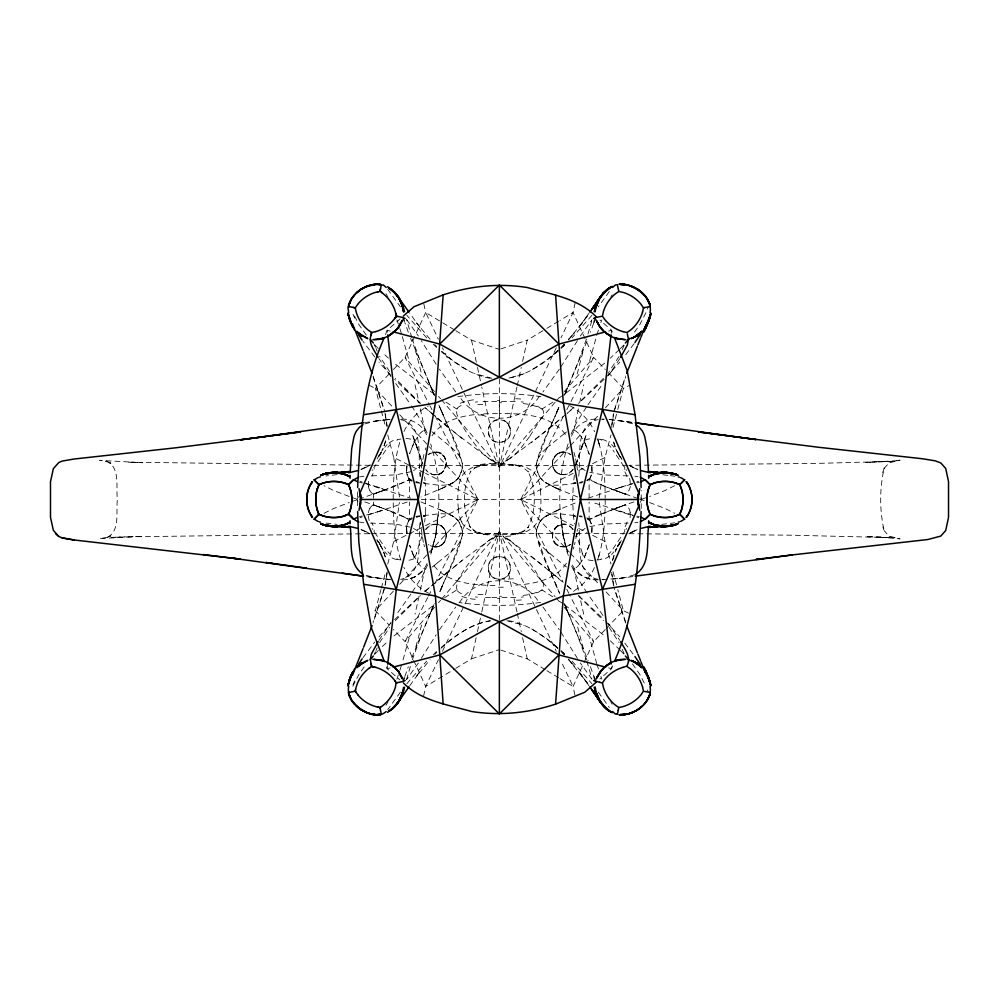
<?xml version="1.0" encoding="UTF-8"?>
<svg xmlns="http://www.w3.org/2000/svg" width="999" height="999" viewBox="0 0 999 999"><rect width="100%" height="100%" fill="white"/><g stroke="black" fill="none" stroke-linecap="round" stroke-linejoin="round"><path stroke-width="0.75" stroke-dasharray="5 3.75" d="M499.363 401.586L499.363 413.411C523.089 413.711 551.71 414.398 566.583 435.939M403.658 516.67L409.49 520.179L412.038 518.381M599.238 484.153C594.505 483.716 590.459 477.072 586.95 480.494M373.539 498.339L373.576 494.093L374.7 493.643M393.181 499.375C393.331 479.133 394.28 458.479 400.774 439.148M605.219 499.625C605.057 519.867 604.12 540.521 597.639 559.865L599.462 554.07M420.055 522.877C417.382 541.121 424.812 574.425 400.587 579.395M578.683 476.123C581.356 457.879 573.926 424.575 598.151 419.605M357.455 491.97L357.455 507.03M641.221 508.528L641.221 490.472M425.661 512.337L425.586 485.689M425.624 512.824L425.362 516.008L423.439 516.096M420.267 476.698L421.978 463.174L424.538 452.11M425.249 516.246L423.901 516.058M387.113 572.914L385.327 584.952M611.75 424.812L613.411 414.048M462.525 533.516C458.891 553.571 448.076 571.465 440.472 590.172L443.556 583.379M536.213 465.484C539.847 445.429 550.661 427.535 558.266 408.828L555.182 415.621M425.05 518.294L424.587 522.102M387.137 571.753L384.94 585.988M611.6 427.247L613.798 413.012M387.512 665.659L387.15 668.706L399.975 679.969M611.226 333.341L611.588 330.294L599.924 320.055M577.172 531.343L577.472 529.083M574.413 475L573.463 483.054L575.774 482.867L573.376 482.992L572.627 499.1L573.376 516.008L575.774 516.133L574.338 516.083M387.737 564.06L393.718 541.533L399.388 502.497M599.138 498.002L605.019 457.467L611.001 434.94M576.835 533.591L574.525 544.717M420.329 590.147L424.937 568.793A6.119 5.869 -37.6 0 0 427.859 568.881M578.396 408.853L573.863 430.232A6.119 5.869 -37.6 0 0 570.879 430.119M612.624 560.302L616.258 549.025L615.696 550.249L621.853 539.747L615.696 550.249M419.093 596.028L415.01 614.21M423.588 696.166L425.686 686.475L438.411 659.74M575.149 302.834L573.051 312.525L561.001 337.849M579.645 402.972L583.728 384.79M516.958 387.1L499.363 467.332L441.583 399.912M517.282 385.589L521.266 367.42M522.589 361.376L527.235 340.172L545.566 329.108M455.794 668.306L471.503 658.828L477.135 633.091M477.472 631.58L481.456 613.411M481.78 611.9L499.363 531.668L555.119 596.715M576.361 464.36L579.058 454.42M422.127 535.714L416.333 553.321M459.165 483.716L461.276 477.534A19.356 19.331 88.1 0 1 466.658 470.704L473.064 467.17L480.444 465.122M539.572 515.284L537.462 521.466A19.356 19.331 87.8 0 1 532.092 528.296L526.648 531.431L519.368 533.653A65.934 65.697 11.6 0 1 516.083 534.34L510.526 534.927M612.499 560.227L614.934 552.197M384.228 589.41L373.089 622.989M614.51 409.59L625.649 376.011M380.956 589.585L375.374 610.614L371.516 612.512M381.356 588.086L385.739 571.565M409.078 638.211L402.347 662.362M589.66 360.789L596.803 335.252M612.999 427.435L617.382 410.914M617.782 409.415L623.364 388.386L629.795 385.227M462.362 467.882L461.138 472.252A19.805 19.505 -73.8 0 1 455.057 481.568M536.376 531.118L537.599 526.748A19.805 19.505 -73.8 0 1 543.681 517.432M406.543 679.67L411.85 661.288M591.795 320.804L586.888 337.712M384.627 587.512L373.127 621.927M614.11 411.488L625.611 377.073M385.726 440.834L383.803 446.803M579.695 564.323L585.039 555.856L589.373 544.443M568.106 443.868C557.23 478.846 556.843 517.494 567.807 552.497L562.787 534.315L560.614 514.485L563.511 537.512L562.787 534.315L565.909 548.776L568.381 555.481M385.602 441.058L382.48 449.975L383.042 448.751L376.885 459.253L383.042 448.751M573.239 549.063L573.913 546.903M589.135 545.242L584.39 557.142M399.9 670.242L401.511 665.134M597.227 333.866L598.438 330.032M412.287 659.964L421.403 634.865L434.203 603.783L410.564 660.676M586.45 339.036L577.335 364.136L564.535 395.217L588.174 338.324M882.679 472.49L884.252 467.969C879.482 488.324 879.482 510.676 884.252 531.031L882.904 526.935M396.878 679.183L398.351 674.912M600.874 322.665L601.86 319.817M425.224 449.95L425.961 447.802M461.613 538.224L461.288 539.11A21.141 21.079 74.5 0 1 460.402 541.008L452.285 562.699L439.473 592.557M537.1 460.839L537.474 459.827A21.141 21.079 74.5 0 1 538.336 457.992L546.453 436.301L559.265 406.443M404.82 676.523L408.316 666.745M593.631 323.289L590.421 332.255M430.856 554.133L435.951 534.315L438.124 514.485L435.227 537.512L430.931 552.497L435.951 534.315L435.227 537.512C440.846 506.568 440.384 473.951 430.631 443.868M580.769 449.625L586.45 434.315L574.887 467.27L582.405 445.679M385.477 334.615L387.15 330.294L399.975 319.031M612.699 665.821L611.588 668.706L599.924 678.945M589.373 454.557L584.215 441.521L585.052 441.096M427.697 564.785L422.015 576.748L411.563 593.119M571.041 434.215L576.723 422.252L587.175 405.881M376.024 650.524L377.185 647.777M622.152 349.775L624.163 345.279M414.947 556.493L413.686 557.904M358.404 496.653L357.167 499.5L358.404 502.347M640.334 502.347L641.57 499.5L640.334 496.653M441.933 586.962L438.848 593.955M556.805 412.038L559.89 405.045M428.733 616.833L432.167 609.053M570.004 382.167L565.384 392.632M430.994 611.688L434.565 603.658M564.173 395.354L566.57 389.947M459.365 476.261L461.663 470.704A15.747 15.647 -74.2 0 0 461.825 460.776M539.373 522.739L537.075 528.296A15.747 15.647 -74.2 0 0 536.913 538.224M375.512 651.71L374.15 654.557M456.668 581.955L464.135 569.792L478.384 550.199A71.541 71.404 -15 0 1 482.205 546.153L488.474 540.771L494.692 537.087M542.057 417.045L529.87 436.138M556.306 347.702L499.363 467.332L442.432 347.702M442.432 651.298L499.363 531.668L556.306 651.298M594.467 567.519C589.847 577.559 582.205 586.263 572.552 591.708M403.971 431.493C408.953 420.554 417.669 411.488 428.321 405.944M352.809 686.238L358.941 674.4L366.321 663.885M645.928 312.762L639.797 324.6L632.417 335.115M427.747 597.502L405.094 641.67L425.686 686.475L454.483 669.093M428.459 596.116L432.005 589.223M434.84 583.691L478.034 499.5L434.84 415.309M563.199 416.683L520.704 499.5L563.199 582.317M566.733 409.777L570.279 402.884M570.978 401.498L593.643 357.33L573.051 312.525L559.964 320.417M414.348 441.858L409.602 453.758L413.861 442.819L419.043 434.677A15.322 15.022 87.3 0 1 424.313 430.244M571.59 436.126C575.424 425.549 585.963 418.781 597.102 419.093M379.645 642.569L389.66 627.372M619.093 356.431L609.078 371.628M372.078 470.517L372.59 469.68M626.66 528.483L626.148 529.32M577.497 340.597L560.889 366.845M421.241 658.403L436.151 634.765M580.357 336.014L591.982 319.717M418.381 662.986L406.755 679.283M884.09 468.456L889.01 462.912L900.111 460.114L889.048 462.013M378.908 640.446L390.971 622.327M619.83 358.554L608.503 375.587M427.048 563.486C422.727 573.988 411.988 580.556 400.749 579.795M385.764 450.162L374.613 466.683M612.974 548.838L624.937 531.156M559.378 369.131L542.957 391.983M439.36 629.87L455.781 607.017M373.788 467.844L374.313 467.107M410.801 594.23L395.741 615.484M529.47 436.725L520.354 448.801A71.528 71.428 -9.5 0 1 516.558 452.872L509.989 458.416L545.304 431.593M587.936 404.77L602.996 383.516M588.935 313.336L578.871 327.285L588.886 313.836M409.802 685.664L419.867 671.715L416.608 676.111L430.007 659.765M634.103 343.656L624.787 355.906M566.47 563.211C555.044 580.431 532.929 584.215 513.786 585.214M362.962 657.704L374.812 642.007M432.018 435.801C442.145 420.492 461.326 415.671 478.546 414.248M575.549 536.363L579.22 532.08L585.189 528.421M609.278 291.546L598.314 306.88M400.424 692.12L387.662 709.777M425.811 529.308L429.87 525.624L435.189 524.288A11.276 11.164 88.7 0 1 435.939 524.325A11.289 11.164 88.2 0 1 445.554 531.48L445.754 532.042A11.276 11.176 87.5 0 1 432.167 546.441A11.289 11.176 -82.5 0 1 431.044 546.066A11.289 11.176 -83.1 0 1 428.309 544.505M578.871 327.285L588.948 313.761M572.927 469.692L568.868 473.376L563.536 474.712A11.276 11.164 88.7 0 1 562.699 474.662A11.289 11.164 88.2 0 1 553.184 467.52A11.276 11.164 87.1 0 1 552.971 466.92A11.276 11.176 87.5 0 1 567.694 452.934A11.289 11.176 -83.1 0 1 570.716 454.732C553.546 442.02 543.306 475.599 564.647 474.65M591.92 315.284L572.027 337.912M406.818 683.716L426.71 661.088M582.13 322.889L568.356 339.835M387.812 447.327L389.71 445.179M610.901 551.698L609.028 553.821M422.09 464.16L419.518 466.92L413.536 470.579M564.585 344.23L562.699 346.428L564.685 344.118M555.119 402.285L499.363 467.332L481.78 387.1M556.143 401.099L560.189 396.366M564.248 391.633L593.643 357.33L605.319 369.53M434.49 607.367L405.094 641.67L393.419 629.47M438.549 602.634L440.571 600.274M441.583 599.088L499.363 531.668L516.958 611.9M568.656 339.51L574.612 332.592L568.731 339.235M605.918 377.422L619.742 362.187M539.385 396.241C521.003 425.562 477.734 425.562 459.353 396.241M459.353 602.759C477.734 573.438 521.003 573.438 539.385 602.759M378.996 636.813L390.909 623.613M603.446 378.371L578.271 403.359M395.292 620.629L420.467 595.641M498.613 419.805C484.777 418.556 484.453 446.678 502.647 441.87C516.458 438.224 509.54 418.344 500.137 419.805M458.129 478.121L454.92 481.406M540.609 520.879L543.818 517.594M393.369 591.133L375.374 610.614L389.173 625.037M399.712 584.265L428.296 553.334M429.345 552.197L478.034 499.5L429.345 446.803M569.38 446.803L520.704 499.5L569.38 552.197M570.441 445.666L599.025 414.735M605.369 407.867L623.364 388.386L606.381 370.641M541.346 590.434L541.833 589.86L552.996 596.94M457.392 408.554L456.93 409.091L444.592 401.298M608.379 374.8L612.624 370.317M389.173 373.963L375.374 388.386L380.956 409.415M393.419 369.53L405.094 357.33L425.686 312.525L423.588 302.834M605.319 629.47L593.643 641.67L573.051 686.475L575.149 696.166M606.381 628.359L623.364 610.614L617.782 589.585M620.304 348.651L623.863 344.98M374.875 654.02L378.434 650.349M409.49 519.455L408.853 520.154A8.854 8.754 -88.2 0 1 409.627 519.318L412.05 517.669M589.335 479.458L591.982 473.688L591.795 464.722L592.07 473.164L589.885 478.846A8.966 8.866 -88.2 0 1 589.41 479.383A8.679 8.579 -88.3 0 1 589.11 479.682L586.925 481.218M604.145 379.295L578.783 403.221M394.593 619.705L419.955 595.779M560.926 347.565L564.01 344.505M434.727 654.495L436.788 652.447M619.318 349.625L610.227 358.216M561.026 348.526L565.534 344.293M382.38 646.465L388.511 640.784M433.204 654.707L436.588 651.535M557.804 350.587L552.422 355.494L557.754 350.736M441.009 648.351C455.319 635.327 472.177 623.189 491.883 620.716M573.863 407.305L567.032 413.311M546.603 448.176L545.417 449.25A46.928 46.653 -89.1 0 0 542.195 452.485L540.222 455.007A25.974 25.887 79.1 0 0 538.548 457.579M424.875 591.695L432.854 584.677M557.642 350.824L546.153 360.427L531.68 369.942M437.824 562.549L448.726 553.696M558.666 350.562C543.856 363.449 526.848 375.761 506.855 378.284M437.537 562.799L434.727 565.172M441.246 647.427C455.382 635.389 471.378 623.763 490.109 620.716M565.884 414.323L531.356 442.744M567.345 413.224L573.251 408.154M425.487 590.846L461.963 560.539L489.31 540.172M604.67 363.124L564.61 394.155M394.068 635.876L434.128 604.845M549.438 428.221L554.108 424.325M449.3 570.779L444.63 574.675M109.328 536.426L110.852 535.851L105.969 537.899C120.842 532.18 115.697 511.613 117.407 499.5C115.697 487.387 120.842 466.82 105.969 461.101L110.852 463.149L105.969 461.101M548.226 429.208L561.438 418.281M437.3 580.719L450.512 569.792M433.666 546.753C449.912 549.487 450.199 522.102 434.003 524.35M572.927 529.308C557.33 510.389 540.359 547.44 564.984 546.765M453.434 567.407L461.963 560.539M564.01 433.828L550.012 445.304M454.657 481.605C446.004 488.136 433.554 483.891 423.526 483.578M544.018 517.445C553.259 510.576 565.571 515.384 575.961 515.484M524.275 530.906L522.689 531.88L528.396 527.097L527.759 527.947C536.488 511.038 536.475 487.999 527.784 471.078L528.421 471.928L522.714 467.132M474.425 468.094L476.024 467.132L470.304 471.915L470.916 471.053C462.187 487.962 462.187 511.001 470.904 527.922L469.193 525.511L470.904 527.922M428.034 454.695C455.419 440.247 447.814 491.471 425.811 469.692A11.276 11.151 87.5 0 0 427.235 471.378A11.276 11.151 88.1 0 0 431.044 473.913A11.276 11.164 89.3 0 0 435.189 474.7A11.276 11.164 -88.7 0 0 436.163 474.662A11.289 11.164 -88.1 0 0 445.554 467.52A11.276 11.164 -87.1 0 0 445.779 466.87A11.276 11.176 -87.6 0 0 432.167 452.559A11.289 11.176 82.5 0 0 431.044 452.934A11.289 11.176 83.1 0 0 428.409 454.42M436.251 546.803C449.001 546.266 449.7 525.599 436.813 524.425M558.366 525.611C548.476 529.982 551.698 546.378 562.487 546.803M570.704 544.305L566.82 546.378L563.536 546.865M509.64 458.691L504.045 461.913A33.279 33.179 -20.7 0 0 509.065 458.978M559.927 397.415L563.436 394.967M552.996 402.06L541.833 409.14L541.346 408.566M444.592 597.702L456.905 589.872L457.392 590.446M488.761 540.521L489.635 539.959A33.279 33.242 -11.9 0 1 494.667 537.037M546.878 328.321L558.653 321.216M324.013 513.311L333.529 508.553L349.188 502.534M674.725 485.689L665.209 490.447L649.55 496.466M451.985 483.291L449.263 484.815L453.621 482.33L442.457 488.174L421.041 497.015M360.939 469.393L370.442 464.847M546.64 515.784L560.164 509.078L577.697 501.985M629.495 533.466L635.014 530.569L628.858 533.766M365.622 467.582L369.88 465.234M586.925 480.357L589.11 478.746L589.11 496.903M439.51 546.003L441.471 544.967M438.561 474.163L440.372 473.389M558.366 453.459L562.487 452.197M439.51 473.851C450.224 470.042 447.527 452.747 436.301 452.197M559.228 452.997C548.826 456.693 550.948 473.501 561.85 474.562M557.267 526.198L563.536 524.288M412.05 518.518L409.627 520.254L409.627 502.097M630.844 532.592L637.799 529.607M410.876 479.782L409.49 478.821L409.49 479.545L402.847 482.692L383.054 490.634M587.662 518.931C590.397 521.191 595.067 515.322 599.238 514.847M633.116 531.418L637.162 529.707M393.718 541.533L424.125 526.373M425.512 525.686L478.034 499.5L425.512 473.314M573.226 473.314L520.704 499.5L573.226 525.686M578.758 470.566L587.05 466.433M592.582 463.673L605.019 457.467M412.05 481.331L409.627 479.682L390.771 487.749L360.651 498.538M586.925 517.782L589.11 519.318L615.684 508.366M442.457 488.174L446.029 486.476M552.709 512.524L556.281 510.826M474.925 467.769L484.016 464.835L478.958 465.959L480.269 465.696M523.788 531.243L514.685 534.165L519.755 533.041L518.444 533.304M439.198 489.635L438.573 489.922L445.579 486.688M559.54 509.365L560.164 509.078L553.159 512.312M634.79 574.712L624.725 577.647L609.677 579.495M361.563 469.293L365.834 467.47M396.865 440.184L397.727 439.847M601.873 558.816L601.011 559.153M599.825 514.497L625.162 504.907L623.451 505.569M524.213 373.713L508.616 378.284M364.86 423.901L375.849 421.016L389.061 419.505M359.89 517.819L362.175 516.92M636.563 482.08L638.848 481.181M381.156 491.346L382.917 490.684L373.576 494.093M617.582 507.654L615.821 508.316L622.864 505.769M379.995 491.758L375.874 493.231M618.743 507.242L621.103 506.406M588.136 498.151L632.891 483.279M620.941 506.456L633.928 501.898M407.142 502.085L365.846 515.721M352.797 501.261L356.631 499.925M645.941 497.739L639.422 499.999M500.836 348.901L527.235 340.172M471.503 658.828L499.363 649.612M377.485 511.938L382.979 510.189M615.759 488.811L621.253 487.062M411.338 471.603L395.941 474.875L370.529 475.911M379.832 511.188L365.859 515.184M618.905 487.812L632.879 483.816M589.847 526.648L602.797 524.125L628.209 523.089M359.465 516.658L362.237 515.996M639.273 482.342L637.137 482.867M437.774 474.388L436.975 474.55M608.578 331.081L611.588 330.294L612.699 333.179M390.159 667.919L387.15 668.706L385.477 664.385M583.266 481.818L582.542 481.893M359.565 476.91L363.848 476.236M415.909 516.383L419.892 515.759M416.196 517.107L416.945 516.87M582.679 481.955L581.655 482.08M416.496 517.045L417.832 516.708M581.942 482.804L579.52 483.166M581.793 482.13L580.769 482.23M417.382 516.87L419.642 516.471L418.768 516.658M107.38 537.3L99.6 538.623L142.919 536.288L111.114 537.387L126.423 536.85M581.493 482.192L580.369 482.28M637.924 522.365L634.889 522.764M457.842 396.628C485.289 392.644 513.449 392.632 540.896 396.64M375.849 421.016L389.685 419.48M602.022 579.745L622.889 577.984M540.634 602.409C513.636 606.306 485.964 606.331 458.953 602.534M515.759 533.928L495.217 535.077L478.921 533.016L483.991 534.153L474.9 531.218L475.999 531.855L470.279 527.06M364.573 422.639L379.52 420.467M482.954 465.072L495.242 463.923L507.617 464.123L515.796 465.072L514.722 464.835L523.813 467.769M619.218 578.533L634.265 576.348M580.469 482.355L579.532 482.405M674.824 522.789L670.391 523.339M433.666 452.247L435.189 452.147M337.1 474.625L325.986 475.936M661.638 524.375L667.757 523.626M475.412 402.085L477.547 401.873M523.326 596.915L521.191 597.127M423.426 516.171L424.4 516.083M575.961 483.516C565.559 483.616 553.271 488.424 544.018 481.555M896.927 460.701L865.721 462.387L895.067 461.301L817.657 463.374L629.158 465.309M423.526 515.422C433.666 515.234 445.704 510.701 454.72 517.445M387.137 419.655L390.159 419.455M483.741 413.848L499.363 413.411M490.959 463.873L507.779 463.873M436.163 474.662L434.003 474.65M499.363 579.22C514.647 579.857 513.411 554.57 498.264 556.705C483.916 557.38 486.313 580.232 499.113 579.22M483.004 401.561L497.315 401.573M515.734 597.439L501.423 597.427M127.959 536.825L369.93 533.678M602.01 419.355L603.945 419.318M491.87 597.489L497.315 597.427M501.423 401.573L515.734 401.561M490.509 597.502L483.004 597.439M627.647 465.322L576.373 465.534M371.428 533.678L422.502 533.478M574.837 465.534L424.038 465.534M424.038 533.466L574.837 533.466M421.291 499.5L577.447 499.5M422.502 465.522L371.428 465.322M576.373 533.466L627.647 533.678M629.158 533.691L790.309 535.177L895.067 537.699L865.721 536.613L880.918 537.15M369.93 465.322L127.959 462.175L142.919 462.712L99.6 460.377L107.38 461.7M597.989 579.795C586.8 580.494 575.998 573.988 571.69 563.486M495.017 585.551C472.689 585.077 445.729 583.341 431.918 563.036M602.01 579.645L603.945 579.682M628.209 475.911L602.797 474.875L589.847 472.352M370.529 523.089L395.941 524.125L411.338 527.397M601.698 419.093L604.058 419.168M563.536 452.147L564.984 452.235M435.189 546.853L431.918 546.378L428.034 544.305M435.939 524.325L435.189 524.288A11.276 11.164 -89.3 0 0 431.044 525.087A11.276 11.151 -88.1 0 0 427.235 527.622A11.276 11.151 -87.5 0 0 425.761 529.482M562.699 474.662L563.536 474.712A11.276 11.151 -88.1 0 0 571.49 471.378A11.276 11.151 -87.5 0 0 573.239 469.08M879.669 537.162L900.111 538.886L889.01 536.088L884.09 530.544M609.04 419.48L633.678 422.577M390.959 579.595L365.122 576.435M401.635 419.093C412.774 418.781 423.314 425.549 427.147 436.126M609.677 419.505L634.265 422.652M389.061 579.495L364.573 576.361M574.837 516.058L573.463 515.946L574.413 524M423.439 482.904L425.262 482.904M423.426 482.829L425.412 483.479M521.191 401.873L523.326 402.085M477.435 597.115L475.412 596.915M488.124 534.915L484.802 534.565A63.062 62.55 -4 0 1 481.493 534.04A65.897 65.534 -7 0 1 479.32 533.566M634.889 476.236L637.924 476.635M363.848 522.764L359.565 522.09M419.892 483.241L415.909 482.617M667.757 475.374L661.638 474.625M670.391 475.661L674.824 476.211M325.986 523.064L337.1 524.375M579.52 515.834L581.942 516.196M419.205 482.405L417.832 482.292M579.557 516.52L580.369 516.72M400.587 419.605C424.812 424.575 417.382 457.879 420.055 476.123M598.151 579.395C573.926 574.425 581.356 541.121 578.683 522.877M580.019 516.583L580.769 516.77M619.218 420.467L634.79 424.288M379.52 578.533L364.86 575.099M491.883 378.284L474.425 373.539M506.855 620.716L524.313 625.461M417.969 482.23L417.245 482.192M889.048 536.987L896.927 538.299M417.669 482.18L416.945 482.13M581.493 516.808L582.242 517.045M490.109 378.284C471.378 375.237 455.382 363.611 441.246 351.573M508.616 620.716C527.572 623.763 543.606 635.776 557.642 648.176M416.795 482.017L416.059 481.955M518.306 465.122L526.698 467.594L532.092 470.754A19.331 19.306 -80.1 0 1 537.462 477.572L539.585 483.741A44.88 44.793 -89.6 0 1 540.122 486.488L540.609 490.184M362.237 483.004L359.465 482.342M416.496 481.955L415.771 481.893M637.137 516.133L639.273 516.658M514.722 464.835L519.792 465.959M482.917 533.916L483.991 534.153M479.295 533.628L472.04 531.406L466.633 528.246A19.381 19.356 -80.6 0 1 461.276 521.428M632.879 515.184L591.595 502.085M365.859 483.816L410.601 498.151M390.159 331.081L387.15 330.294L387.512 333.341M608.578 667.919L611.588 668.706L611.226 665.659M615.759 510.189L633.94 516.058M364.797 482.942L382.979 488.811M618.905 511.188L621.253 511.938M377.485 487.062L379.832 487.812M455.794 330.694L471.503 340.172L499.363 349.388M500.836 650.099L527.235 658.828L545.566 669.892M638.086 498.538L612.225 489.36M639.422 499.001L645.941 501.261M364.81 501.898L377.797 506.456M352.797 497.739L356.631 499.075M623.451 493.431L625.212 494.055L615.821 490.684L618.743 491.758M373.551 502.11L373.576 504.907L390.771 511.251M622.864 493.231L619.33 491.97M376.461 505.981L382.917 508.316L380.582 507.455M373.576 504.907L375.312 505.531M649.55 502.534L665.209 508.553L674.725 513.311M349.188 496.466L333.529 490.447L324.013 485.689M601.011 439.847L601.873 440.184M377.647 506.381L379.395 507.017M397.727 559.153L396.865 558.816M615.684 490.634L607.966 487.749M383.054 508.366L409.627 519.318M612.449 489.423L589.11 479.682M577.697 497.015L556.281 488.174L545.117 482.33L549.475 484.815L546.64 483.216M421.041 501.985L442.457 510.826L453.621 516.67L449.263 514.185L452.097 515.784M628.858 465.234L637.799 469.393M360.939 529.607L369.88 533.766M636.563 516.92L638.848 517.819M359.89 481.181L362.175 482.08M607.517 487.524L599.65 484.328M391.221 511.476L399.076 514.672M632.904 467.47L637.162 469.293M399.5 514.847L403.259 516.483M361.563 529.707L365.834 531.53M585.189 470.579L579.22 466.92L575.549 462.637M445.579 512.312L438.573 509.078L446.029 512.524M413.536 528.421L419.518 532.08L422.09 534.84M552.709 486.476L556.281 488.174M413.686 441.096L414.947 442.507M584.977 557.867L584.19 557.417M368.943 385.227L375.374 388.386L393.369 407.867M628.508 613.149L623.364 610.614L605.369 591.133M578.758 528.434L587.05 532.567M592.582 535.327L605.019 541.533L611.001 564.06M387.737 434.94L393.718 457.467L424.125 472.627M412.038 480.619L410.851 479.932M494.692 461.913L489.585 459.003M412.05 480.482L410.089 479.37M558.366 473.389L559.228 473.851M441.471 454.033L439.51 452.997M557.267 544.967L558.366 545.541M440.372 525.611L441.471 526.198M586.95 518.506L587.749 519.143M569.78 405.681C580.669 411.276 589.585 420.529 594.58 431.718M428.696 593.269C417.819 587.674 408.878 578.446 403.858 567.27M629.495 465.534L633.116 467.582M365.622 531.418L370.442 534.153M473.239 530.257L475.999 531.855M542.057 581.955L534.602 569.792L520.354 550.199A71.528 71.428 9.5 0 0 516.558 546.128L509.428 540.172L504.045 537.087A33.279 33.179 20.7 0 1 509.065 540.022M531.705 628.945L546.653 638.636L558.666 648.438M454.483 329.907L425.686 312.525L438.411 339.26M546.878 670.679L558.653 677.784M559.964 678.583L573.051 686.475L561.001 661.151M467.057 369.942L452.584 360.427L441.009 350.649M453.434 431.593L489.635 459.041A33.279 33.242 11.9 0 0 494.667 461.963M509.59 540.272L545.304 567.407M509.103 539.959L509.977 540.521M488.761 458.479L482.192 452.859A71.541 71.404 15 0 1 478.396 448.788L468.893 436.176L456.668 417.045M559.927 601.585L563.436 604.033M587.999 519.143L588.648 519.63M434.128 394.155L394.068 363.124M564.61 604.845L604.67 635.876M531.356 556.256L565.884 584.677M448.726 445.304L434.727 433.828M550.012 553.696L564.01 565.172M461.963 438.461L425.487 408.154M437.3 418.281L450.512 429.208M548.226 569.792L561.438 580.719M444.63 424.325L449.3 428.221M554.108 574.675L549.438 570.779M567.345 585.776L573.251 590.846M588.611 519.792L589.11 520.254L589.11 502.097M410.127 479.208L409.627 478.746L409.627 496.903M432.854 414.323L424.875 407.305M567.032 585.689L573.863 591.695M404.62 389.073L419.955 403.221M546.603 550.824L545.417 549.75A46.928 46.653 89.1 0 1 542.195 546.515L540.222 543.993A25.974 25.887 -79.1 0 1 538.548 541.421M578.783 595.779L604.145 619.705M557.754 648.264L552.422 643.506L557.804 648.413M388.511 358.216L382.38 352.535M610.227 640.784L619.318 649.375M543.818 481.406L540.609 478.121M454.92 517.594L458.129 520.879M420.467 403.359L395.292 378.371M578.271 595.641L603.446 620.629M433.204 344.293L436.588 347.465M561.026 650.474L565.534 654.707M414.41 398.289L394.593 379.295M434.727 344.505L436.788 346.553M560.926 651.435L564.01 654.495M589.248 519.455L591.982 525.312L591.795 534.278L592.07 525.836L589.885 520.154A8.966 8.866 88.2 0 0 589.41 519.617A8.679 8.579 88.3 0 0 589.11 519.318M409.453 479.508L408.853 478.846A8.854 8.754 88.2 0 0 409.627 479.682M507.355 423.089L508.054 423.863M426.71 337.912L406.818 315.284M572.027 661.088L591.92 683.716M406.755 319.717L418.381 336.014M591.982 679.283L580.357 662.986M609.028 445.179L610.926 447.327M389.71 553.821L387.899 551.773M374.875 344.98L378.434 348.651M620.304 650.349L623.863 654.02M390.909 375.387L378.996 362.187M605.918 621.578L619.742 636.813M570.441 553.334L599.025 584.265M399.712 414.735L428.296 445.666M430.007 339.235L416.608 322.889L419.867 327.285L409.802 313.336M568.731 659.765L574.612 666.408L568.656 659.49M564.685 654.882L562.699 652.572L564.585 654.77M434.49 391.633L405.094 357.33L429.17 404.258M438.549 396.366L440.571 398.726M556.143 597.902L560.189 602.634M564.248 607.367L593.643 641.67L569.567 594.742M568.356 659.165L588.948 685.239M579.695 434.677L584.278 441.645M624.787 643.094L634.103 655.344M374.812 356.993L362.962 341.296M455.781 391.983L439.36 369.131M542.957 607.017L559.378 629.87M387.662 289.223L400.424 306.88M632.417 663.885L639.797 674.4L645.928 686.238M366.321 335.115L358.941 324.6L352.809 312.762M609.078 627.372L619.093 642.569M389.66 371.628L379.645 356.431M588.935 685.664L578.871 671.715L588.886 685.164M578.871 671.715L582.13 676.111M598.314 692.12L609.278 707.454M624.063 466.595L612.974 450.162M374.613 532.317L385.764 548.838M624.225 466.82L624.937 467.844M602.996 615.484L587.936 594.23M395.741 383.516L410.801 404.77M374.313 531.893L373.788 531.156M587.175 593.119L576.723 576.748L571.041 564.785M411.563 405.881L422.015 422.252L427.697 434.215M608.503 623.413L619.83 640.446M390.971 376.673L378.908 358.554M436.151 364.235L421.241 340.597M560.889 632.155L577.497 658.403M626.148 469.68L626.66 470.517M372.59 529.32L372.078 528.483M413.161 554.732L419.043 564.323A15.322 15.022 -87.3 0 0 424.313 568.756M584.39 441.858L585.189 443.456M414.348 557.142L413.549 555.544M566.733 589.223L568.856 593.356M429.882 405.644L432.005 409.777M374.15 344.443L375.512 347.29M615.696 448.751L621.853 459.253L616.533 450.661L612.624 438.698M383.042 550.249L376.885 539.747L382.205 548.339L385.602 557.942M624.163 653.721L622.152 649.225M413.474 555.382L409.602 545.242L413.087 554.57M585.339 443.781L589.135 453.758M461.263 521.441L459.153 515.259A44.805 44.718 -89.6 0 1 458.616 512.512L458.129 508.816M536.213 533.516C539.81 553.571 550.711 571.453 558.266 590.172M443.556 415.621L440.472 408.828C448.027 427.547 458.928 445.429 462.525 465.484M555.182 583.379L559.265 592.557M539.373 476.261L537.075 470.704A15.747 15.647 74.2 0 1 536.913 460.776M459.365 522.739L461.663 528.296A15.747 15.647 74.2 0 1 461.825 538.224M582.405 553.321L576.361 534.64M564.173 603.646L588.174 660.676M433.354 392.632L434.565 395.342L410.564 338.324M559.89 593.955L546.453 562.699L538.336 540.996A21.141 21.079 -74.5 0 1 537.474 539.173L537.112 538.224M566.57 609.053L567.744 611.688M430.994 387.312L432.167 389.947M438.848 405.045L452.285 436.301L460.402 458.004A21.141 21.079 -74.5 0 1 461.263 459.827L461.638 460.839M439.473 406.443L441.933 412.038M416.533 446.141L422.127 463.286M377.185 351.223L376.024 348.476M570.004 616.833L564.535 603.783L577.335 634.865L586.45 659.964M428.733 382.167L434.203 395.217L421.403 364.136L412.287 339.036M625.611 621.927L614.11 587.512M373.127 377.073L384.627 411.488M625.649 622.989L614.51 589.41M373.089 376.011L384.228 409.59M417.969 449.625L412.287 434.315L422.34 462.974M590.421 666.745L593.631 675.711M408.316 332.255L404.82 322.477M614.934 446.803L612.499 438.773M383.803 552.197L385.726 558.166M600.874 676.335L601.86 679.183M396.878 319.817L398.351 324.088M419.78 454.757L422.527 463.124M599.525 445.179L597.889 439.96C604.033 458.716 605.032 478.658 605.194 498.251M597.227 665.134L598.438 668.968M399.9 328.758L401.511 333.866M400.686 559.615C394.555 541.133 393.406 521.453 393.219 502.122M597.727 439.385L599.375 444.667M586.888 661.288L591.795 678.196M411.85 337.712L406.543 319.33M596.803 663.748L589.66 638.211M402.347 336.638L409.078 360.789M423.876 544.517L424.488 546.703M573.975 452.285L575.137 456.68M536.376 467.882L537.599 472.252A19.805 19.505 73.8 0 0 543.681 481.568M462.362 531.118L461.138 526.748A19.805 19.505 73.8 0 0 455.057 517.432M612.999 571.565L617.382 588.086M381.356 410.914L385.739 427.435M583.728 614.21L579.645 596.028M415.01 384.79L419.093 402.972M423.314 542.32L420.242 522.102M471.503 340.172L477.135 365.909M477.472 367.42L481.456 385.589M517.282 613.411L521.266 631.58M522.589 637.624L527.235 658.828M613.798 585.988L611.6 571.753M384.94 413.012L387.137 427.247M575.636 458.891L576.498 463.361M578.396 590.147L573.863 568.768A6.119 5.869 37.6 0 1 570.879 568.881M420.329 408.853L424.937 430.207A6.119 5.869 37.6 0 1 427.859 430.119M613.411 584.952L611.75 574.188M385.327 414.048L387.113 426.086M576.873 465.609L577.497 470.104M599.35 502.497L605.019 541.533M393.718 457.467L399.6 498.002M424.587 476.898L425.05 480.706M425.449 483.966L425.549 485.189M625.162 494.13L625.174 494.767M499.363 378.883L499.363 620.117M413.761 558.891A55.619 33.117 -83.7 0 1 405.944 560.451M400.974 559.964A53.072 30.882 -80.1 0 1 397.689 559.328M396.778 559.577A45.667 26.274 -85.8 0 1 389.073 555.881M387.162 554.457A43.007 22.415 83.9 0 1 384.827 551.748M374.375 530.444A41.009 26.386 69.7 0 1 374.051 529.957M373.052 525.524A26.411 21.603 78.4 0 1 371.903 522.827M369.143 520.591A20.242 19.493 -82.9 0 1 368.693 512.737M368.444 512.699A13.262 13.074 -74.4 0 1 369.88 508.391M369.842 508.366A8.929 8.679 -72.6 0 1 373.464 504.832M405.944 438.549A55.619 33.117 83.7 0 1 413.761 440.109M397.689 439.672A53.072 30.882 80.1 0 1 400.974 439.036M389.073 443.119A45.667 26.274 85.8 0 1 396.778 439.423M384.827 447.252A43.007 22.415 -83.9 0 1 387.162 444.543M374.051 469.043A41.009 26.386 -69.7 0 1 374.375 468.556M371.903 476.173A26.411 21.603 -78.4 0 1 373.052 473.476M368.693 486.263A20.242 19.493 82.9 0 1 369.143 478.409M369.88 490.609A13.262 13.074 74.4 0 1 368.444 486.301M373.464 494.168A8.929 8.679 72.6 0 1 369.842 490.634M415.309 556.256A25.524 2.822 -65.6 0 1 416.595 553.334M416.595 445.666A25.524 2.822 65.6 0 1 415.309 442.744M593.144 560.451A55.619 33.117 83.7 0 1 584.977 558.891M601.036 559.328A53.072 30.882 80.1 0 1 596.865 560.027M609.665 555.881A45.667 26.274 85.8 0 1 601.96 559.577M613.91 551.748A43.007 22.415 -83.9 0 1 611.575 554.457M625.012 529.47A41.009 26.386 -69.7 0 1 624.363 530.444M627.097 522.065A26.411 21.603 -78.4 0 1 624.85 527.135M630.044 512.737A20.242 19.493 82.9 0 1 629.595 520.591M630.294 512.699A13.262 13.074 74.4 0 0 628.858 508.391A8.929 8.679 72.6 0 0 625.274 504.832M584.977 440.109A55.619 33.117 -83.7 0 1 593.144 438.549M596.865 438.973A53.072 30.882 -80.1 0 1 601.036 439.672M601.96 439.423A45.667 26.274 -85.8 0 1 609.665 443.119M611.575 444.543A43.007 22.415 83.9 0 1 613.91 447.252M624.363 468.556A41.009 26.386 69.7 0 1 625.012 469.53M624.85 471.865A26.411 21.603 78.4 0 1 627.097 476.935M629.595 478.409A20.242 19.493 -82.9 0 1 630.044 486.263M630.294 486.301A13.262 13.074 -74.4 0 1 628.858 490.609A8.929 8.679 -72.6 0 1 625.274 494.168M582.142 553.334A25.524 2.822 65.6 0 1 583.428 556.256M583.428 442.744A25.524 2.822 -65.6 0 1 582.142 445.666M478.646 415.122A167.919 151.199 1.2 0 1 483.816 414.735M503.396 587.212A250.175 197.427 0 0 1 494.98 587.2M513.299 578.808A213.599 172.59 0 0 1 503.246 579.108M507.754 464.448A84.778 83.254 -0.8 0 1 518.219 465.621M540.322 490.209A86.876 86.713 -90 0 1 539.71 515.309M510.626 536.063A130.782 128.521 0.9 0 1 499.313 536.475M499.313 533.866A130.494 125.662 0 0 1 488.236 533.466M458.416 508.778A86.801 86.626 -90 0 1 459.028 483.691M480.344 464.585A84.94 84.478 7 0 1 490.934 463.386M573.114 529.707A11.276 11.151 87.5 0 0 571.503 527.622A11.276 11.151 88.1 0 0 562.487 524.35A11.289 11.164 -88.1 0 0 553.184 531.48A11.276 11.164 -87.1 0 0 552.947 532.167A11.276 11.176 -87.6 0 0 567.694 546.066A11.289 11.176 83.1 0 0 570.591 544.368M387.987 297.19A102.36 2.91 56.9 0 1 386.014 293.756M415.284 350.1A1234.364 499.925 -76.2 0 1 421.541 373.976M460.189 457.579A25.974 25.887 -79.1 0 0 458.516 454.995L456.518 452.51A46.928 46.653 89.1 0 0 453.334 449.225L452.135 448.176A89.823 89.011 78.5 0 0 448.776 445.242M431.993 431.83A22.777 22.54 79.6 0 1 434.64 433.916M386.014 705.244A102.36 2.91 -56.9 0 1 387.987 701.81M421.541 625.024A1234.364 499.925 76.2 0 1 415.284 648.9M460.189 541.421A25.974 25.887 79.1 0 1 458.516 544.005L456.518 546.49A46.928 46.653 -89.1 0 1 453.334 549.775L452.135 550.824A89.823 89.011 -78.5 0 1 448.776 553.758M434.64 565.084A22.777 22.54 -79.6 0 1 431.993 567.17M610.751 701.81A102.36 2.91 56.9 0 1 612.112 704.17M583.453 648.9A1234.364 499.925 -76.2 0 1 577.197 625.024M579.632 564.273A15.322 15.022 87.3 0 1 574.425 568.756M549.962 553.758A89.823 89.011 78.5 0 1 546.54 550.886M566.495 566.995A22.777 22.54 79.6 0 1 564.098 565.084M354.707 680.906A88.998 3.297 -69.2 0 1 352.959 684.665M457.03 589.76A7.655 5.482 -63.1 0 1 457.829 582.617M461.476 593.656A14.523 13.237 -11.2 0 1 457.117 590.671M475.224 599.313A39.86 33.941 2.3 0 1 460.264 595.716M482.967 594.617A79.483 61.251 6 0 1 477.747 594.305M497.39 598.488A90.897 28.734 0 0 1 499.375 598.488M499.375 596.278A90.909 30.932 0 0 1 501.498 596.291M521.378 599.937A79.483 66.908 -6.8 0 1 515.684 600.249M536.538 592.407A39.848 30.032 -5.9 0 1 523.201 595.404M541.133 590.259A14.51 12.512 -1.1 0 1 536.85 592.919M542.482 581.705A7.655 7.018 16.1 0 1 542.057 590.047M494.855 537A11.701 11.688 0 0 1 499.363 535.976A11.701 11.688 0 0 1 503.871 537M648.226 691.458A88.998 3.621 69.9 0 1 647.227 689.897M352.959 314.335A88.998 3.297 69.2 0 1 354.707 318.094M457.829 416.383A7.655 5.482 63.1 0 1 457.03 409.24M457.117 408.329A14.523 13.237 11.2 0 1 461.476 405.344M460.264 403.284A39.86 33.941 -2.3 0 1 475.224 399.687M477.747 404.695A79.483 61.251 -6 0 1 482.967 404.383M499.375 400.512A90.897 28.734 0 0 1 497.39 400.512M501.498 402.709A90.909 30.932 0 0 1 499.375 402.722M515.684 398.751A79.483 66.908 6.8 0 1 521.378 399.063M523.201 403.596A39.848 30.032 5.9 0 1 536.538 406.593M536.85 406.081A14.51 12.512 1.1 0 1 541.133 408.741M542.057 408.953A7.655 7.018 -16.1 0 1 542.482 417.295M494.855 462A11.701 11.688 0 0 0 499.363 463.024A11.701 11.688 0 0 0 503.871 462M647.227 309.103A88.998 3.621 -69.9 0 1 648.226 307.542M612.112 294.83A102.36 2.91 -56.9 0 1 610.751 297.19M577.197 373.976A1234.364 499.925 76.2 0 1 583.453 350.1M574.425 430.244A15.322 15.022 -87.3 0 1 579.632 434.727M546.54 448.114A89.823 89.011 -78.5 0 1 549.962 445.242M564.098 433.916A22.777 22.54 -79.6 0 1 566.495 432.005M406.481 469.992L407.03 475L408.691 478.633L406.605 472.627L407.093 463.861L406.481 469.992M406.481 528.696L407.093 535.139L406.605 526.373L408.691 520.367L407.093 523.738L406.481 528.696M381.306 452.522L378.122 457.667L381.306 452.522M618.331 544.867L617.432 546.478L620.616 541.333L618.331 544.867M421.99 571.266L415.871 576.548L408.653 579.12L415.871 576.548L421.99 571.266M546.753 515.709L545.117 516.67L549.475 514.185L546.753 515.709M590.084 579.12L582.867 576.548L576.748 571.266L582.867 576.548L590.084 579.12M559.54 489.635L553.159 486.688L560.164 489.922L559.54 489.635M620.616 457.667L617.432 452.522L620.616 457.667M379.27 542.944L378.122 541.333L381.306 546.478L379.27 542.944M493.494 440.709A11.289 11.289 0 0 0 510.651 431.331A11.289 11.289 0 0 0 493.956 421.166A11.289 11.289 0 0 0 493.494 440.709M493.731 577.697A11.289 11.276 0 0 0 510.651 567.932A11.289 11.276 0 0 0 493.731 558.166A11.289 11.276 0 0 0 493.731 577.697"/><path stroke-width="1.5" d="M371.128 335.09C367.907 343.281 374.55 350.599 378.146 357.317M627.36 665.147C631.143 656.543 624.6 648.701 620.591 641.683M381.318 285.214L383.341 284.952L386.201 287.487M617.407 713.873L615.396 714.048L612.537 711.513M350.087 478.246L350.137 475.424M648.601 523.576L648.651 520.754M350.212 472.589L351.66 448.888L353.933 436.938A22.29 10.827 -90 0 1 356.406 431.031L359.565 427.147L363.049 424.737M648.526 526.411C646.503 542.007 650.961 564.298 635.676 574.263M357.63 487.45C360.002 436.775 363.286 384.353 384.365 337.512M639.747 488.586L637.874 499.65L639.735 510.414M641.108 511.55C638.736 562.225 635.451 614.647 614.373 661.488M638.299 504.857L638.336 493.856L637.861 499.637L638.299 494.143L637.974 496.89M637.861 499.363L637.986 496.59M387.687 664.135L396.303 589.373L418.319 499.5L435.402 403.047L443.156 294.867C470.279 285.976 499.075 282.979 527.322 287.537C551.211 294.305 578.483 298.389 596.428 316.983M403.471 683.041C421.266 700.936 448.064 704.757 471.403 711.463C499.662 716.021 528.459 713.024 555.581 704.133L563.336 595.953L580.419 499.5L602.434 409.627L611.051 334.865M358.991 510.414L360.876 499.363L359.003 488.586M360.402 505.144L360.389 493.843L360.876 499.363M403.359 689.148L403.496 687.3M595.192 311.8L595.429 309.752M350.736 676.535L348.339 684.665M648.089 322.277L650.424 314.385L648.001 322.465L645.104 327.622L648.001 322.465L650.436 314.498L647.876 322.739L644.742 328.221M360.427 504.857L360.764 502.11M381.556 706.505L383.579 704.969A33.179 30.145 -56.4 0 0 395.442 686.962L396.141 682.554M622.989 331.631A33.192 30.157 33.6 0 1 604.82 319.58L602.409 316.146L603.296 312.038A33.192 30.157 -56.4 0 1 615.334 293.881L618.781 291.471L622.877 292.357A33.192 30.22 33.3 0 1 641.096 304.358L643.456 307.829L642.557 311.938M375.749 667.382L371.653 666.495L368.219 668.905A33.192 30.157 -56.4 0 0 356.168 687.062L355.282 691.171L357.704 694.605M371.153 334.99L371.653 332.505L375.749 331.618M403.309 689.248L401.248 696.653L404.583 687.237M595.379 309.852L596.815 304.083M355.419 690.297L355.557 689.56M357.642 304.358A33.192 30.22 -33.3 0 1 375.849 292.295L379.895 291.471L380.332 289.61M380.257 290.022L380.507 288.786M371.091 335.302L371.478 333.379M371.503 333.241L371.653 332.505L368.219 330.095A33.192 30.157 56.4 0 1 356.168 311.938L355.282 307.829L357.555 304.583M618.231 710.214L618.781 707.529L615.347 705.119A33.192 30.157 56.4 0 1 603.296 686.962L602.447 682.792L604.832 679.42A33.192 30.157 -33.6 0 1 622.989 667.369M380.482 288.886L381.331 284.703C367.532 282.28 352.759 291.845 348.801 305.182L351.398 299.151L354.595 294.805M617.407 714.297L618.256 710.114M622.989 667.382L627.197 665.971M348.089 684.64L351.685 674.075L347.877 685.951L350.324 677.272L352.834 672.29L348.264 683.99L351.136 675.674L348.888 681.38L350.861 676.261M650.649 314.36L645.042 329.408L648.101 322.452L646.216 326.985M380.082 290.871L383.579 294.031A33.179 30.145 56.4 0 1 395.442 312.038L396.004 314.273M595.716 307.929L599.288 298.751M402.984 691.158C401.211 699.487 395.816 706.892 388.648 711.425C396.466 706.78 401.236 698.576 403.758 690.059M348.738 686.138C345.454 702.409 364.747 716.108 379.807 714.809M649.999 312.862C653.284 297.065 634.702 283.266 619.979 284.328L627.896 285.015L637.949 289.485M348.738 312.862L347.939 307.829L349.638 302.709M635.576 710.951L627.896 713.998L619.992 714.672C634.702 715.721 653.271 701.935 649.999 686.138M349.2 306.768L349.188 303.933M618.93 714.809C632.667 715.671 647.09 706.231 650.237 692.544L644.705 691.42M348.838 682.017L350.574 676.885M594.155 311.763C596.69 301.423 602.434 291.121 612.362 286.338M348.751 305.269L349.126 304.021M649.612 694.979L649.987 693.731M649.562 695.067L649.924 693.806M317.357 510.464A33.192 30.22 -89.6 0 1 317.42 488.623L319.068 484.59L322.852 483.116A33.192 30.22 -0.4 0 1 344.667 482.992M350.137 510.277L349.65 511.725M680.694 487.012L681.306 488.561A33.192 30.22 -89.6 0 1 681.318 510.377L680.819 511.888M317.482 488.648L318.943 484.652L321.378 483.753M645.903 326.71L650.474 315.01L649.3 319.493L645.903 326.71L649.35 319.205L650.861 313.049L649.725 318.231L645.454 327.023L649.912 317.02L646.89 324.65M648.651 488.486L649.075 487.225M681.256 510.352L679.482 514.497L680.681 512.262M601.261 316.383L595.641 317.52L593.918 322.477M649.924 316.958L645.504 326.96M649.362 696.103L650.237 693.668L647.814 699.2L644.205 704.12M404.345 677.859L403.121 681.43L405.157 680.544M349.513 512.1L348.863 513.773L350.087 510.514A33.192 30.22 -89.6 0 0 350.212 488.698M594.979 308.941L597.489 302.347M649.125 487.187L650.187 484.577L654.108 483.066M352.485 675.274L363.037 648.576M349.388 679.795L352.522 672.015M647.876 322.739L649.85 317.62L644.03 329.433M372.078 625.649L363.586 647.202M626.66 373.351L637.35 346.278M644.917 327.235L640.946 337.287M402.435 320.055L397.015 329.171L388.411 335.989L393.019 332.942C387.637 337.013 381.019 339.86 374.175 339.722M596.303 678.945L601.723 669.829L610.327 663.011L605.719 666.058C611.101 661.987 617.719 659.14 624.562 659.278M637.911 344.905L640.484 338.461M649.35 319.205L647.052 324.925L648.101 322.452M645.104 329.495L647.115 324.513L644.093 331.93M649.163 696.216L647.402 699.775L647.814 699.2M359.652 493.793L396.303 409.627L387.687 334.865M611.051 664.135L602.434 589.373L639.085 505.207M647.002 324.55L650.424 315.647L644.318 329.807M686.425 517.27C693.868 507.042 693.868 491.958 686.425 481.73M677.434 483.653L675.886 483.116A33.192 30.22 -0.4 0 0 653.995 483.216L650.062 484.827L648.601 488.723A33.192 30.22 89.6 0 0 648.601 510.539M312.4 481.78C304.882 491.97 304.845 507.055 312.312 517.27M686.338 517.22C693.868 507.042 693.868 491.958 686.338 481.78M358.466 521.765C351.036 519.542 350.949 510.764 344.63 515.934M684.04 519.005L684.652 519.218L679.832 514.285L684.59 519.155L680.644 521.441M350.324 677.272L354.42 669.193M350.924 299.8L348.489 305.332L351.336 299.225L350.924 299.8C357.03 289.61 369.343 282.517 381.331 284.69L376.123 284.265L379.807 284.191M600.012 297.652L603.983 292.47L610.114 287.562M600.362 297.015L595.866 307.08L600.312 297.09L596.803 302.098L603.396 293.107L609.54 287.762L602.959 293.606L599.562 298.127L603.396 293.107L607.792 289.098L598.626 299.463L602.959 293.606L610.014 287.6M398.376 701.985L402.797 691.982L398.426 701.91L408.928 686.9M368.194 285.826L360.789 289.485M630.506 713.236L633.104 712.175M395.779 313.324L396.141 316.446M373.376 655.968L370.317 659.677L371.653 666.495L371.153 664.01M625.362 343.032L628.421 339.323L627.36 333.853M378.146 641.683L371.353 654.058L370.279 659.69M620.591 357.317L627.384 344.942L628.458 339.31M395.991 316.695L393.906 319.58A33.192 30.157 -33.6 0 1 375.749 331.631M365.634 286.825L377.21 284.078L370.829 285.002M395.866 316.895L395.454 317.52M358.566 664.223L362.125 658.865M640.172 334.777L634.939 342.482M395.779 317.033L395.292 317.732M312.312 481.73C304.845 491.945 304.882 507.03 312.4 517.22M598.801 299.263L591.62 309.678L600.174 297.34L589.81 312.1M311.001 483.853L312.512 481.693M686.226 517.307L687.849 515.059M596.803 302.098L600.174 297.34M387.537 712.374L395.342 705.893L400.112 699.537M395.192 317.894L394.717 318.531M396.728 704.183L399.175 700.873L391.883 709.315L392.932 708.266M395.779 705.394L398.763 701.46L391.371 709.665L395.005 706.256L388.723 711.4M599.974 297.54L603.396 293.107M627.996 340.397L629.894 338.211M602.647 293.993L606.88 289.81M396.091 705.007L391.858 709.19M602.01 294.817L611.201 286.626M612.537 287.487L615.396 284.952L617.394 284.678L618.781 291.471M386.201 711.513C377.947 719.292 363.636 712.537 356.443 706.081M314.697 519.005L314.086 519.218L319.018 514.26L320.667 514.985M344.717 483.279L348.489 484.54L353.409 479.695L357.23 481.543M680.519 486.563L679.72 484.74L684.59 479.845L680.644 477.559M318.044 515.234L314.148 519.155L318.094 521.441M649.188 515.434L645.329 519.305L641.096 517.295M349.6 483.841L353.521 479.945L358.466 477.235M645.217 519.055L650.062 514.173L651.435 514.985M680.806 483.653L684.677 479.795L684.04 479.995M346.715 483.978L349.063 484.378M318.569 514.722L317.482 510.352A33.192 30.22 89.6 0 1 317.357 488.536M680.132 484.315L677.809 483.916M393.169 331.868L439.772 344.081L499.363 285.065L558.965 344.081L563.336 403.047L580.419 499.5L602.434 589.373L635.077 584.265M363.661 414.735L396.303 409.627L418.319 499.5L435.402 595.953L439.772 654.919L499.363 713.935L558.965 654.919L605.569 667.132M632.142 338.249L633.354 337.724M642.02 331.356L634.615 337.063M635.701 336.488L630.981 338.636L635.776 336.426L642.082 331.293L636.912 335.689M633.428 337.65L642.07 331.306M360.726 664.073L356.668 667.694L362.962 662.574L367.757 660.364L358.666 665.858M639.622 333.791L636.95 336.163L641.146 332.442M403.471 315.959L413.961 306.755L443.156 294.867M596.428 682.017L584.777 692.245L555.581 704.133M356.443 292.919L358.541 291.121M605.806 290.734L608.965 288.037L606.855 289.685M637.949 334.99L640.059 333.279M356.556 292.832L360.889 289.398M637.849 709.602L642.232 706.156M369.268 668.094L369.98 667.569M645.192 519.08L640.272 521.765M381.331 706.655L380.582 707.155M349.2 692.232L348.576 692.519L350.149 697.514M380.394 707.28L375.861 706.643A33.192 30.22 33.3 0 1 357.642 694.642M635.526 711.013L637.949 709.515M622.989 331.618L627.022 332.505L630.519 330.095A33.192 30.157 -56.4 0 0 642.569 311.938M396.303 409.627L435.402 403.047L499.363 377.272L558.965 344.081L605.569 331.868M393.169 667.132L439.772 654.919L499.363 621.728L563.336 595.953L602.434 589.373M593.581 318.456L595.616 317.52M347.09 523.588L349.425 522.315C341.658 526.948 331.843 527.584 323.326 524.762C331.905 527.497 341.059 526.51 349.9 527.372L345.067 527.097L348.913 527.397M650.112 484.815L645.217 479.945M319.018 484.74L314.148 479.845L318.094 477.559M348.489 514.46L353.409 519.305L357.23 517.457M348.501 514.248L344.717 515.721M346.503 524.05L348.014 523.376C339.398 527.147 329.233 527.634 320.592 523.651C329.495 527.922 340.234 527.322 348.988 522.964M654.12 474.2L650.711 475.624C659.228 471.528 669.542 471.341 678.146 475.287C669.005 471.303 657.941 471.578 649.288 476.685L654.095 474.363L664.647 472.49M649.75 476.036L652.235 474.95M345.529 524.438L348.014 523.376M650.711 475.624L653.196 474.562M323.077 474.313C331.668 471.453 341.583 471.99 349.425 476.685C340.809 471.565 329.682 471.266 320.592 475.349C329.495 471.078 340.234 471.678 348.988 476.036M344.618 524.8L347.103 523.763M670.142 526.086L675.411 524.762L663.973 526.535L664.647 526.51L654.095 524.637L649.313 522.315C657.929 527.422 669.055 527.747 678.146 523.651C669.243 527.922 658.503 527.322 649.75 522.964M641.096 481.705L645.279 479.682L650.187 484.577M321.129 475.112L329.27 472.827L349.9 471.628L345.067 471.903L348.913 471.603M677.609 523.888L669.467 526.173L652.447 527.185L657.317 526.848M321.578 474.912L328.596 472.914L334.34 472.477L322.302 474.625M677.809 515.084L679.407 514.41L675.886 515.884A33.192 30.22 -0.4 0 1 654.07 516.008M677.622 515.284L675.811 515.771M674.7 524.999L677.16 524.088L669.892 526.123L664.397 526.523L674.7 524.999L669.892 526.123M321.478 483.716L322.927 483.229M633.054 712.237L627.896 713.998L619.992 714.672M380.781 338.998L383.379 338.211L372.864 339.672M617.956 660.002L615.359 660.789L625.874 659.328M319.205 477.185L320.529 476.835M678.209 522.165L679.532 521.815M344.618 524.625L334.091 526.51L337.862 526.648L323.077 524.687M654.12 474.375L664.884 472.49L675.661 474.313M357.192 470.754L348.501 472.814M641.545 528.246L650.237 526.186M675.661 524.687L664.884 526.51L654.12 524.625M328.596 472.914L323.326 474.238L327.535 473.201M377.435 291.945L378.097 291.795M348.526 692.532L354.77 691.271M324.038 474.001L337.862 472.352L325.799 473.551L334.765 472.465M397.202 682.679L396.541 682.816M396.366 682.841L403.097 681.48M644.555 307.605L650.212 306.468L649.562 303.933L645.854 296.915L637.849 289.398M644.605 307.592L643.456 307.829M324.737 473.788L335.439 472.44L325.799 473.551M674 525.212L663.973 526.535M672.939 525.449L660.876 526.648L672.939 525.449L663.299 526.56M621.528 714.922L622.564 714.747L619.929 714.685M363.599 422.789L240.584 439.847L300.699 431.893L272.39 435.589M635.214 576.198L791.995 554.957L927.959 539.497L940.771 536.088L945.691 530.544L948.526 517.37L948.526 481.63L945.691 468.456L940.771 462.912L935.301 460.851L922.364 458.741L819.342 447.365L732.742 436.488M377.435 714.735L376.123 714.722L381.331 713.873M378.746 714.672L381.331 714.31L379.957 707.529L380.144 708.403M381.431 714.322L376.173 714.747M627.684 714.048L622.077 714.834L626.798 714.248M265.996 436.488L175.587 447.814L73.839 459.053L62.1 461.101L58.741 462.574L53.359 468.668L50.487 481.755L50.487 517.245L53.359 530.332L58.741 536.426L62.1 537.899L73.839 539.947L240.584 559.153L203.247 554.532M791.995 554.957L756.056 559.428L763.136 558.578M627.022 666.495L630.519 668.905A33.192 30.157 56.4 0 1 642.569 687.062M618.781 707.529L622.877 706.643A33.192 30.22 -33.3 0 0 641.096 694.642L643.456 691.171L642.557 687.062M378.746 714.672L380.045 714.522M649.825 527.397L653.671 527.097L648.838 527.372M341.408 472.152L346.291 471.815M619.992 284.328L627.896 285.002M618.93 284.191L627.36 284.865L635.576 288.049M619.929 284.315L622.564 284.253L621.528 284.078M625.874 339.672L615.359 338.211L624.562 339.722M372.864 659.328L383.379 660.789L374.175 659.278M360.227 499.5L418.319 499.5M580.419 499.5L638.511 499.5M376.123 284.265L378.746 284.328M674.7 474.001L664.397 472.477L669.892 472.877L677.16 474.912L669.467 472.827L663.973 472.465L672.939 473.551L660.876 472.352C660.014 470.242 688.835 477.185 670.142 472.914M648.838 471.628L653.671 471.903L649.825 471.603M663.299 472.44L674 473.788M657.317 472.152L652.447 471.815L672.939 473.551M341.408 526.848L346.291 527.185M334.091 472.49L344.618 474.375M378.746 284.328L380.045 284.478M626.798 284.752L622.077 284.166L627.684 284.952M726.348 435.589L698.338 431.93L756.056 439.572L635.214 422.802M233.441 558.304L363.599 576.211M306.318 568.081L265.996 562.512L272.39 563.411M358.541 707.879L368.231 713.236L376.66 714.834L371.054 714.048M635.764 422.864L658.329 426.136M342.158 573.114L363.074 576.148M439.772 344.081L499.363 377.272L563.336 403.047L635.077 414.735L639.934 457.342L641.108 487.45M357.63 511.55L358.803 541.658L363.661 584.265L435.402 595.953L499.363 621.728L558.965 654.919M62.1 537.899L73.839 539.947M372.515 666.62L373.339 666.783L372.677 666.645M397.477 316.383L396.328 316.146M396.578 316.196L403.097 317.52M353.334 307.43L355.282 307.829L348.526 306.468M593.581 680.544L599.825 682.329M599.725 682.317L602.422 682.929M650.237 472.814L641.545 470.754M348.501 526.186L357.192 528.246M377.909 707.167L377.435 707.055M324.038 524.999L334.34 526.523L322.302 524.375M373.788 666.882L374.475 667.045M669.892 472.877L677.609 475.112M327.535 525.799L321.578 524.088M328.596 526.086L321.129 523.888M632.854 286.701L642.295 292.919M678.209 476.835L679.532 477.185M319.205 521.815L320.529 522.165M675.811 483.229L677.447 483.778M654.108 515.934L651.76 514.91M344.63 483.066L346.278 483.616M322.927 515.771L321.203 515.184L322.852 515.884A33.192 30.22 0.4 0 0 344.667 516.008M314.697 479.995L314.086 479.782L318.943 484.652M617.956 338.998L612.799 337.237L605.719 332.942L610.327 335.989L603.633 331.156L599.999 327.085L596.753 321.278L599.999 327.085L603.633 331.156L599.999 327.085L596.303 320.055M380.781 660.002L385.939 661.763L393.019 666.058L388.411 663.011L395.104 667.844L398.738 671.915L401.985 677.722L398.738 671.915L395.104 667.844L398.738 671.915L402.435 678.945M370.841 713.998L365.634 712.175M640.272 477.235L645.192 479.92M652.472 515.184L654.02 515.721A33.192 30.22 0.4 0 0 675.836 515.846M633.066 286.763L630.506 285.764M652.097 515.247L650.037 514.11M677.709 483.753L679.795 484.652L680.481 486.226M320.854 515.184L318.943 514.348M640.122 665.796L630.981 660.364L635.776 662.574L642.082 667.707L635.701 662.512M654.12 524.8L650.711 523.376L652.235 524.05M344.618 474.2L348.014 475.624L346.503 474.95M650.711 523.376L653.196 524.438M345.529 474.562L348.014 475.624M633.428 661.35L632.142 660.751L634.615 661.937M348.489 484.54L350.137 488.723M348.501 484.752L349.413 486.638M319.018 514.26L317.432 510.439M611.201 712.374L605.806 708.266L596.803 696.902C600.961 702.996 605.307 709.627 612.362 712.662M405.157 318.456L403.121 317.52L404.345 321.141M635.676 424.737L639.16 427.147L642.332 431.031A22.29 10.827 90 0 1 644.805 436.938L647.077 448.888L648.526 472.589M363.049 574.263C347.777 564.298 352.222 542.007 350.212 526.411M634.54 661.862L635.776 662.599M360.789 709.515L363.161 710.951M387.537 286.626L395.779 293.606L408.928 312.1M396.091 293.993L388.623 287.562L394.955 292.695L399.175 298.127L391.883 289.685M360.726 334.915L356.655 331.293L360.726 334.927L367.757 338.636L358.666 333.142M610.089 711.425L603.396 705.893L598.626 699.537L602.959 705.394L609.54 711.238L602.01 704.183M388.723 287.6L395.005 292.744L391.371 289.335L398.763 297.54L392.932 290.734M381.256 292.295L382.018 292.832M594.155 687.237C596.578 696.753 601.373 706.281 610.114 711.438M636.912 663.311L642.082 667.707L638.011 664.073M637.899 289.423L640.197 291.121M606.855 709.315L608.965 710.963L605.806 708.266M360.889 709.602L352.397 701.435L348.489 693.668L349.375 696.103M687.849 483.941L686.226 481.693M310.889 515.059L312.512 517.307M55.457 533.578L58.741 536.426M370.317 339.323L373.376 343.032M628.421 659.677L625.362 655.968M641.146 666.558L636.95 662.837L639.622 665.209M603.396 705.893L607.792 709.902L599.562 700.873M391.858 289.81L394.78 292.532M603.958 706.468L606.88 709.19M627.996 658.603L629.894 660.789M354.595 704.195L351.386 699.862L348.751 693.731M396.066 293.931L400.724 301.111L404.583 311.763M644.205 294.88L647.814 299.8L650.237 305.332L649.362 302.897M395.904 682.167L393.906 679.42A33.192 30.157 33.6 0 0 375.749 667.369M396.728 294.817L400.112 299.463M395.017 680.881L395.504 681.555M634.939 656.518L640.172 664.223M589.81 686.9L600.174 701.66L591.62 689.322L597.077 697.277M596.803 696.902L600.174 701.66M647.814 299.8L647.402 299.225L649.987 305.269M362.125 340.135L358.566 334.777M356.019 692.319L355.507 691.533M398.426 297.09L402.797 307.018L398.376 297.015L401.923 304.083M600.312 701.91L595.866 691.92L600.362 701.985L596.178 692.969M644.742 670.779L647.876 676.261L650.436 684.502L648.001 676.535L645.104 671.378L648.001 676.535L650.424 684.615L648.164 676.885L645.504 672.04L649.3 679.507L650.861 685.951L648.413 677.272L645.042 669.592L650.474 683.99L647.602 675.674L644.03 669.567M645.504 672.04L648.164 676.885L650.424 684.677M644.318 669.193L648.413 677.272L650.649 684.64M354.42 329.807L349.438 319.493L347.877 313.049L351.735 324.55L348.301 314.498L350.861 322.739M645.903 672.29L648.413 677.272M646.89 674.35L649.912 681.98M602.434 409.627L639.085 493.793M359.652 505.207L396.303 589.373M646.216 672.015L649.35 679.795M352.522 326.985L348.089 314.36M644.093 667.07L647.115 674.487L645.104 669.505M637.35 652.722L626.66 625.649M637.911 654.095L640.484 660.539M363.037 350.424L352.485 323.726M363.586 351.798L372.078 373.351M640.946 661.713L644.917 671.765M649.425 512.687L649.937 513.911L648.601 510.277A33.192 30.22 -89.6 0 1 648.601 488.461M647.602 675.674L649.85 681.38L647.876 676.261M350.736 322.465L348.339 314.335M596.778 694.829L597.489 696.653L594.979 690.059M614.373 337.512L627.197 370.704L635.077 414.735M384.365 661.488L371.541 628.296L363.661 584.265M680.619 486.825L681.256 488.648M349.55 486.938L350.087 488.486A33.192 30.22 89.6 0 1 350.212 510.302M350.574 322.115L348.838 316.983M649.075 511.775L648.651 510.514M403.758 308.941L401.248 302.347L403.546 311.8M593.918 676.523L595.616 681.43M649.562 303.933L649.924 305.195M348.801 693.818L349.188 695.067M595.716 691.071L596.228 693.056M402.51 305.944L403.496 311.7M396.141 314.96L396.253 315.647M595.754 691.158L595.192 687.2M360.427 494.143L360.764 496.89M595.242 687.3L595.429 689.248M555.581 294.867L558.965 344.081M439.772 654.919L443.156 704.133M648.601 475.424L648.651 478.246M350.087 520.754L350.137 523.576M499.363 285.065L499.363 377.272M499.363 621.728L499.363 713.935M322.902 483.154A33.192 30.22 0.4 0 1 344.742 483.216M344.742 515.784A33.192 30.22 -0.4 0 1 322.902 515.846M654.07 482.992A33.192 30.22 0.4 0 1 675.911 483.054M681.318 488.623A33.192 30.22 89.6 0 1 681.38 510.464M401.985 321.278L398.726 327.073L395.104 331.131L398.738 327.085L401.985 321.278M597.265 676.498L596.753 677.722L599.999 671.927L603.633 667.869L597.265 676.498M361.788 662.837L357.592 666.558L361.788 662.837M335.439 526.56L324.737 525.212L335.439 526.56M377.21 714.922L371.378 714.135L377.21 714.922M359.116 333.791L357.592 332.442L361.788 336.163L359.116 333.791M638.349 505.157L637.986 502.41L638.336 505.144"/></g></svg>
